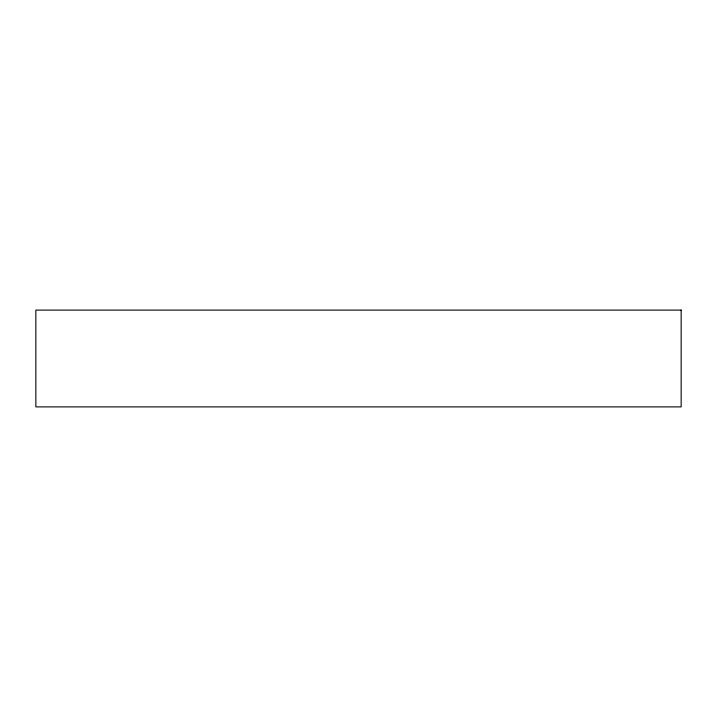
<?xml version="1.0" encoding="UTF-8"?>
<svg xmlns="http://www.w3.org/2000/svg" width="717" height="717" viewBox="0 0 717 717"><rect width="100%" height="100%" fill="white"/><g stroke="black" fill="none" stroke-linecap="round" stroke-linejoin="round"><path stroke-width="1.08" d="M681.15 310.103L35.85 310.103L35.85 406.897L681.15 406.897L681.15 310.103"/></g></svg>
